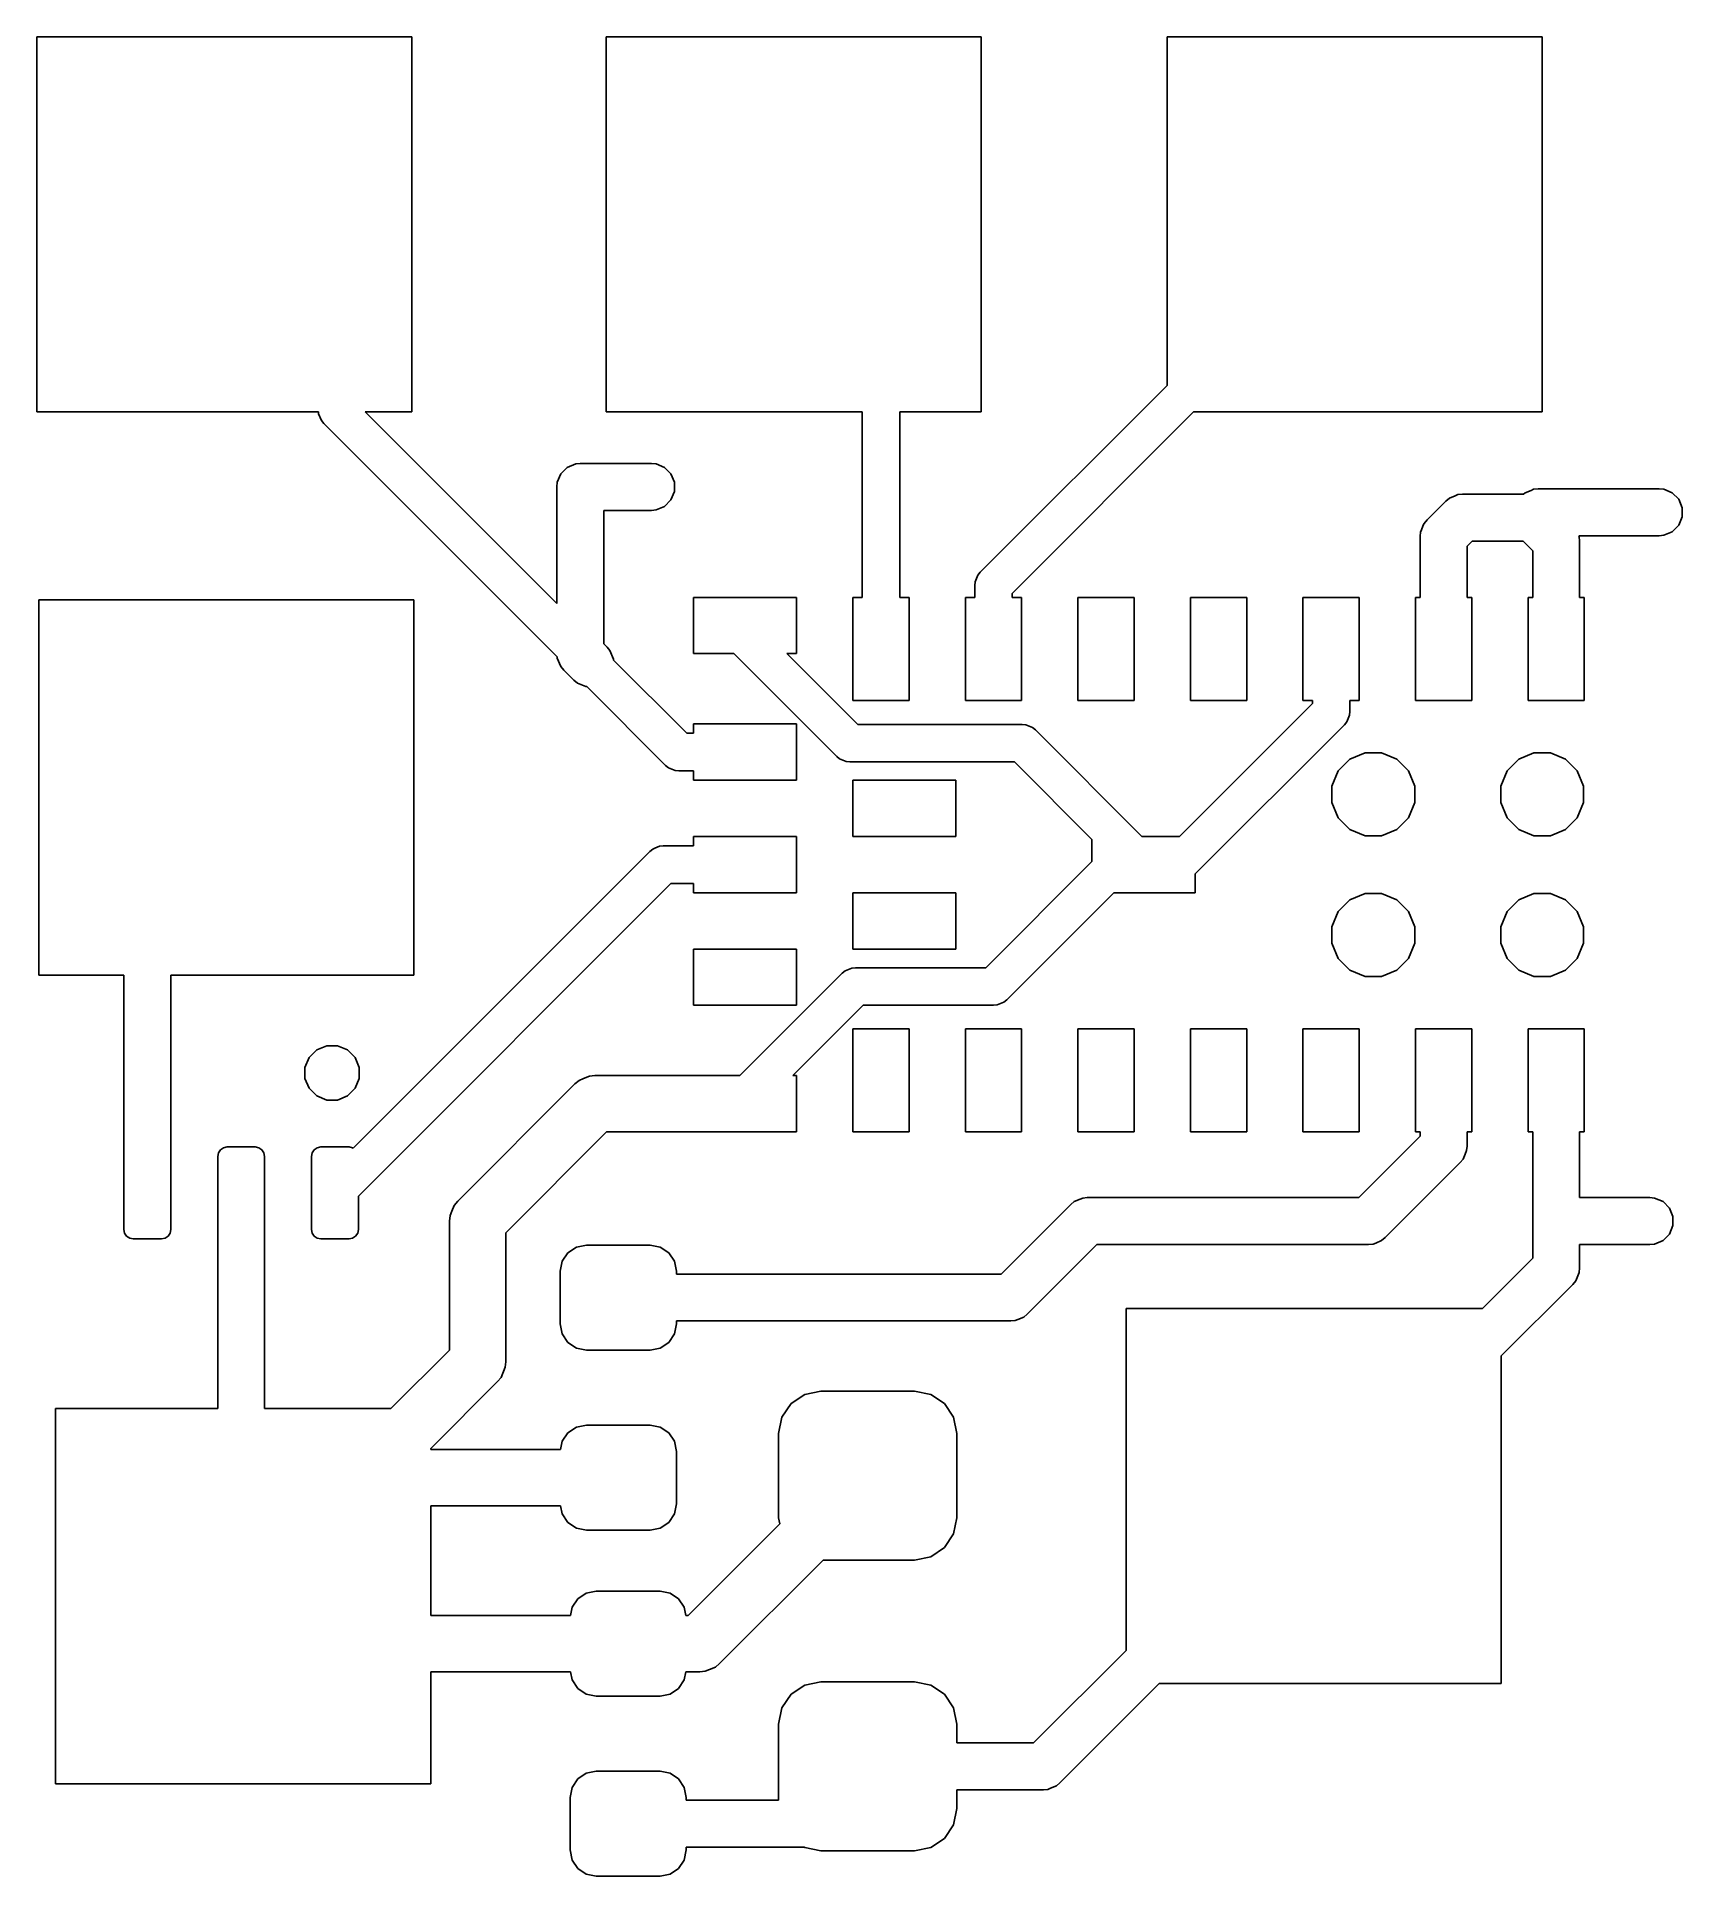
# Model space of a CAD drawing. Extents: x 101.4 to 110.17, y -79.74 to -69.94.
import ezdxf

# ---------------------------------------------------------------- set-up
doc = ezdxf.new("R2010")
doc.units = 0
doc.layers.add('BLACK', color=7, linetype='CONTINUOUS')

msp = doc.modelspace()

# ---------------------------------------------------------------- linework, layer by layer
at = {"layer": 'BLACK', "linetype": 'CONTINUOUS'}
for p, q in [((101.399695, -71.936662), (101.399695, -69.936662)), ((101.399695, -69.936662), (103.399695, -69.936662)), ((103.399695, -69.936662), (103.399695, -71.936662)), ((104.4345, -71.936662), (104.4345, -69.936662)), ((104.4345, -69.936662), (106.4345, -69.936662)), ((106.4345, -69.936662), (106.4345, -71.936662)), ((107.425639, -71.79524), (107.425639, -69.936662)), ((107.425639, -69.936662), (109.425639, -69.936662)), ((109.425639, -69.936662), (109.425639, -71.936662)), ((106.429289, -72.79159), (107.425639, -71.79524)), ((102.900951, -71.936662), (101.399695, -71.936662)), ((102.901921, -71.946509), (102.900951, -71.936662)), ((102.916853, -71.982557), (102.901921, -71.946509)), ((103.399695, -71.936662), (103.151084, -71.936662)), ((103.151084, -71.936662), (104.172175, -72.957754)), ((105.8, -71.936662), (104.4345, -71.936662)), ((105.8, -72.925), (105.8, -71.936662)), ((106.4345, -71.936662), (106, -71.936662)), ((106, -71.936662), (106, -72.925)), ((107.567061, -71.936662), (106.6, -72.903723)), ((109.425639, -71.936662), (107.567061, -71.936662)), ((102.929289, -71.997711), (102.916853, -71.982557)), ((104.173969, -73.242391), (102.929289, -71.997711)), ((104.174577, -72.31185), (104.193241, -72.26679)), ((104.193241, -72.26679), (104.227729, -72.232302)), ((104.227729, -72.232302), (104.272789, -72.213638)), ((104.272789, -72.213638), (104.297175, -72.211236)), ((104.297175, -72.211236), (104.676696, -72.211236)), ((104.676696, -72.211236), (104.701082, -72.213638)), ((104.701082, -72.213638), (104.746142, -72.232302)), ((104.746142, -72.232302), (104.78063, -72.26679)), ((104.78063, -72.26679), (104.799294, -72.31185)), ((104.172175, -72.336236), (104.174577, -72.31185)), ((104.172175, -72.957754), (104.172175, -72.336236)), ((104.799294, -72.360622), (104.78063, -72.405682)), ((104.799294, -72.31185), (104.799294, -72.360622)), ((109.325197, -72.375), (109.334007, -72.367769)), ((109.334007, -72.367769), (109.334013, -72.367764)), ((109.334013, -72.367764), (109.365874, -72.354566)), ((109.365874, -72.354566), (109.379072, -72.3491)), ((109.379072, -72.3491), (109.379073, -72.3491)), ((109.379073, -72.3491), (109.403459, -72.346698)), ((109.403459, -72.346698), (110.049244, -72.346698)), ((110.049244, -72.346698), (110.07363, -72.3491)), ((110.07363, -72.3491), (110.11869, -72.367764)), ((110.11869, -72.367764), (110.153178, -72.402252)), ((104.676696, -72.461236), (104.422175, -72.461236)), ((104.422175, -72.461236), (104.422175, -73.172399)), ((104.701082, -72.458834), (104.676696, -72.461236)), ((104.746142, -72.44017), (104.701082, -72.458834)), ((104.78063, -72.405682), (104.746142, -72.44017)), ((108.811612, -72.511612), (108.911611, -72.411612)), ((108.911611, -72.411612), (108.930553, -72.396067)), ((108.930553, -72.396067), (108.930554, -72.396066)), ((108.930554, -72.396066), (108.96135, -72.38331)), ((108.96135, -72.38331), (108.975613, -72.377402)), ((108.975613, -72.377402), (108.975614, -72.377402)), ((108.975614, -72.377402), (109, -72.375)), ((109, -72.375), (109.325197, -72.375)), ((110.153178, -72.402252), (110.171842, -72.447312)), ((110.171842, -72.447312), (110.171842, -72.496084)), ((108.779528, -72.570482), (108.79168, -72.541144)), ((108.79168, -72.541144), (108.796066, -72.530554)), ((108.796066, -72.530554), (108.796071, -72.530548)), ((108.796071, -72.530548), (108.811612, -72.511612)), ((110.153178, -72.541144), (110.11869, -72.575632)), ((110.171842, -72.496084), (110.153178, -72.541144)), ((108.775, -72.6), (108.777402, -72.575614)), ((108.775, -72.925), (108.775, -72.6)), ((108.777402, -72.575614), (108.779528, -72.570482)), ((109.051777, -72.625), (109.025, -72.651776)), ((109.025, -72.651776), (109.025, -72.925)), ((109.323381, -72.625), (109.051777, -72.625)), ((109.375, -72.676619), (109.323381, -72.625)), ((110.049244, -72.596698), (109.621041, -72.596698)), ((109.621041, -72.596698), (109.622598, -72.600457)), ((109.622598, -72.600457), (109.625, -72.624843)), ((109.625, -72.624843), (109.625, -72.925)), ((110.07363, -72.594296), (110.049244, -72.596698)), ((110.11869, -72.575632), (110.07363, -72.594296)), ((109.375, -72.925), (109.375, -72.676619)), ((106.4, -72.862301), (106.401921, -72.842792)), ((106.401921, -72.842792), (106.416853, -72.806744)), ((106.416853, -72.806744), (106.429289, -72.79159)), ((101.410612, -74.938718), (101.410612, -72.938718)), ((101.410612, -72.938718), (103.410612, -72.938718)), ((103.410612, -72.938718), (103.410612, -74.938718)), ((104.9, -73.225), (104.9, -72.925)), ((104.9, -72.925), (105.45, -72.925)), ((105.45, -72.925), (105.45, -73.225)), ((105.75, -73.475), (105.75, -72.925)), ((105.75, -72.925), (105.8, -72.925)), ((106, -72.925), (106.05, -72.925)), ((106.05, -72.925), (106.05, -73.475)), ((106.35, -73.475), (106.35, -72.925)), ((106.35, -72.925), (106.4, -72.925)), ((106.4, -72.925), (106.4, -72.862301)), ((106.6, -72.903723), (106.6, -72.925)), ((106.6, -72.925), (106.65, -72.925)), ((106.65, -72.925), (106.65, -73.475)), ((106.95, -73.475), (106.95, -72.925)), ((106.95, -72.925), (107.25, -72.925)), ((107.25, -72.925), (107.25, -73.475)), ((107.55, -73.475), (107.55, -72.925)), ((107.55, -72.925), (107.85, -72.925)), ((107.85, -72.925), (107.85, -73.475)), ((108.15, -73.475), (108.15, -72.925)), ((108.15, -72.925), (108.45, -72.925)), ((108.45, -72.925), (108.45, -73.475)), ((108.75, -73.475), (108.75, -72.925)), ((108.75, -72.925), (108.775, -72.925)), ((109.025, -72.925), (109.05, -72.925)), ((109.05, -72.925), (109.05, -73.475)), ((109.35, -73.475), (109.35, -72.925)), ((109.35, -72.925), (109.375, -72.925)), ((109.625, -72.925), (109.65, -72.925)), ((109.65, -72.925), (109.65, -73.475)), ((104.174577, -73.248562), (104.173969, -73.242391)), ((104.193241, -73.293622), (104.174577, -73.248562)), ((104.422175, -73.172399), (104.439896, -73.19012)), ((104.439896, -73.19012), (104.455441, -73.209062)), ((104.455441, -73.209062), (104.474106, -73.254122)), ((105.115693, -73.225), (104.9, -73.225)), ((105.664242, -73.773548), (105.115693, -73.225)), ((105.45, -73.225), (105.398537, -73.225)), ((105.398537, -73.225), (105.776373, -73.602837)), ((104.193246, -73.293627), (104.193241, -73.293622)), ((104.208787, -73.312564), (104.193246, -73.293627)), ((104.263119, -73.366897), (104.208787, -73.312564)), ((104.474106, -73.254122), (104.474106, -73.259684)), ((104.474106, -73.259684), (104.864422, -73.65)), ((104.282061, -73.382442), (104.263119, -73.366897)), ((104.327121, -73.401107), (104.282061, -73.382442)), ((104.332684, -73.401107), (104.327121, -73.401107)), ((104.75229, -73.820711), (104.332684, -73.401107)), ((106.05, -73.475), (105.75, -73.475)), ((106.65, -73.475), (106.35, -73.475)), ((107.25, -73.475), (106.95, -73.475)), ((107.491736, -74.2), (108.2, -73.491736)), ((107.85, -73.475), (107.55, -73.475)), ((108.2, -73.475), (108.15, -73.475)), ((108.2, -73.491736), (108.2, -73.475)), ((108.4, -73.533158), (108.398079, -73.552667)), ((108.45, -73.475), (108.4, -73.475)), ((108.4, -73.475), (108.4, -73.533158)), ((109.05, -73.475), (108.75, -73.475)), ((109.65, -73.475), (109.35, -73.475)), ((104.9, -73.65), (104.9, -73.6)), ((104.9, -73.6), (105.45, -73.6)), ((105.45, -73.6), (105.45, -73.9)), ((105.776373, -73.602837), (106.652837, -73.602837)), ((106.652837, -73.602837), (106.672346, -73.604758)), ((106.672346, -73.604758), (106.708394, -73.61969)), ((106.708394, -73.61969), (106.723548, -73.632126)), ((106.723548, -73.632126), (107.291421, -74.2)), ((108.370711, -73.603869), (107.575, -74.39958)), ((108.383147, -73.588715), (108.370711, -73.603869)), ((108.398079, -73.552667), (108.383147, -73.588715)), ((104.864422, -73.65), (104.9, -73.65)), ((104.767443, -73.833148), (104.75229, -73.820711)), ((104.803491, -73.848079), (104.767443, -73.833148)), ((105.679395, -73.785984), (105.664242, -73.773548)), ((105.715443, -73.800916), (105.679395, -73.785984)), ((105.734952, -73.802837), (105.715443, -73.800916)), ((106.611415, -73.802837), (105.734952, -73.802837)), ((107.025, -74.216421), (106.611415, -73.802837)), ((108.337919, -73.849997), (108.399997, -73.787919)), ((108.399997, -73.787919), (108.481105, -73.754323)), ((108.481105, -73.754323), (108.568895, -73.754323)), ((108.568895, -73.754323), (108.650003, -73.787919)), ((108.650003, -73.787919), (108.712081, -73.849997)), ((109.237919, -73.849997), (109.299997, -73.787919)), ((109.299997, -73.787919), (109.381105, -73.754323)), ((109.381105, -73.754323), (109.468895, -73.754323)), ((109.468895, -73.754323), (109.550003, -73.787919)), ((109.550003, -73.787919), (109.612081, -73.849997)), ((104.823, -73.85), (104.803491, -73.848079)), ((104.9, -73.85), (104.823, -73.85)), ((104.9, -73.9), (104.9, -73.85)), ((105.45, -73.9), (104.9, -73.9)), ((105.75, -74.2), (105.75, -73.9)), ((105.75, -73.9), (106.3, -73.9)), ((106.3, -73.9), (106.3, -74.2)), ((108.304323, -73.931105), (108.337919, -73.849997)), ((108.304323, -74.018895), (108.304323, -73.931105)), ((108.712081, -73.849997), (108.745677, -73.931105)), ((108.745677, -73.931105), (108.745677, -74.018895)), ((109.204323, -73.931105), (109.237919, -73.849997)), ((109.204323, -74.018895), (109.204323, -73.931105)), ((109.612081, -73.849997), (109.645677, -73.931105)), ((109.645677, -73.931105), (109.645677, -74.018895)), ((108.337919, -74.100003), (108.304323, -74.018895)), ((108.745677, -74.018895), (108.712081, -74.100003)), ((109.237919, -74.100003), (109.204323, -74.018895)), ((109.645677, -74.018895), (109.612081, -74.100003)), ((108.399997, -74.162081), (108.337919, -74.100003)), ((108.712081, -74.100003), (108.650003, -74.162081)), ((109.299997, -74.162081), (109.237919, -74.100003)), ((109.612081, -74.100003), (109.550003, -74.162081)), ((104.9, -74.25), (104.9, -74.2)), ((104.9, -74.2), (105.45, -74.2)), ((105.45, -74.2), (105.45, -74.5)), ((106.3, -74.2), (105.75, -74.2)), ((107.025, -74.333578), (107.025, -74.216421)), ((107.291421, -74.2), (107.491736, -74.2)), ((108.481105, -74.195677), (108.399997, -74.162081)), ((108.568895, -74.195677), (108.481105, -74.195677)), ((108.650003, -74.162081), (108.568895, -74.195677)), ((109.381105, -74.195677), (109.299997, -74.162081)), ((109.468895, -74.195677), (109.381105, -74.195677)), ((109.550003, -74.162081), (109.468895, -74.195677)), ((103.086703, -75.861261), (104.668676, -74.27929)), ((104.668676, -74.27929), (104.683829, -74.266853)), ((104.683829, -74.266853), (104.694387, -74.262479)), ((104.694387, -74.262479), (104.719878, -74.251921)), ((104.719878, -74.251921), (104.739387, -74.25)), ((104.739387, -74.25), (104.9, -74.25)), ((106.458578, -74.9), (107.025, -74.333578)), ((107.575, -74.39958), (107.575, -74.5)), ((104.780808, -74.45), (103.11419, -76.116618)), ((104.9, -74.45), (104.780808, -74.45)), ((104.9, -74.5), (104.9, -74.45)), ((105.45, -74.5), (104.9, -74.5)), ((105.75, -74.8), (105.75, -74.5)), ((105.75, -74.5), (106.3, -74.5)), ((106.3, -74.5), (106.3, -74.8)), ((107.141422, -74.5), (106.570711, -75.070711)), ((107.575, -74.5), (107.141422, -74.5)), ((108.399997, -74.537919), (108.481105, -74.504323)), ((108.481105, -74.504323), (108.568895, -74.504323)), ((108.568895, -74.504323), (108.650003, -74.537919)), ((109.299997, -74.537919), (109.381105, -74.504323)), ((109.381105, -74.504323), (109.468895, -74.504323)), ((109.468895, -74.504323), (109.550003, -74.537919)), ((108.304323, -74.681105), (108.337919, -74.599997)), ((108.337919, -74.599997), (108.399997, -74.537919)), ((108.650003, -74.537919), (108.712081, -74.599997)), ((108.712081, -74.599997), (108.745677, -74.681105)), ((109.204323, -74.681105), (109.237919, -74.599997)), ((109.237919, -74.599997), (109.299997, -74.537919)), ((109.550003, -74.537919), (109.612081, -74.599997)), ((109.612081, -74.599997), (109.645677, -74.681105)), ((108.304323, -74.768895), (108.304323, -74.681105)), ((108.745677, -74.681105), (108.745677, -74.768895)), ((109.204323, -74.768895), (109.204323, -74.681105)), ((109.645677, -74.681105), (109.645677, -74.768895)), ((104.9, -75.1), (104.9, -74.8)), ((104.9, -74.8), (105.45, -74.8)), ((105.45, -74.8), (105.45, -75.1)), ((106.3, -74.8), (105.75, -74.8)), ((108.337919, -74.850003), (108.304323, -74.768895)), ((108.745677, -74.768895), (108.712081, -74.850003)), ((109.237919, -74.850003), (109.204323, -74.768895)), ((109.645677, -74.768895), (109.612081, -74.850003)), ((105.693746, -74.929289), (105.708899, -74.916852)), ((105.708899, -74.916852), (105.744947, -74.901921)), ((105.744947, -74.901921), (105.764456, -74.9)), ((105.764456, -74.9), (106.458578, -74.9)), ((108.399997, -74.912081), (108.337919, -74.850003)), ((108.481105, -74.945677), (108.399997, -74.912081)), ((108.650003, -74.912081), (108.568895, -74.945677)), ((108.712081, -74.850003), (108.650003, -74.912081)), ((109.299997, -74.912081), (109.237919, -74.850003)), ((109.381105, -74.945677), (109.299997, -74.912081)), ((109.550003, -74.912081), (109.468895, -74.945677)), ((109.612081, -74.850003), (109.550003, -74.912081)), ((101.86419, -74.938718), (101.410612, -74.938718)), ((101.86419, -75.905197), (101.86419, -74.938718)), ((103.410612, -74.938718), (102.11419, -74.938718)), ((102.11419, -74.938718), (102.11419, -75.905197)), ((105.148034, -75.475), (105.693746, -74.929289)), ((108.568895, -74.945677), (108.481105, -74.945677)), ((109.468895, -74.945677), (109.381105, -74.945677)), ((105.45, -75.1), (104.9, -75.1)), ((105.805877, -75.1), (105.430878, -75.475)), ((106.5, -75.1), (105.805877, -75.1)), ((106.519509, -75.098079), (106.5, -75.1)), ((106.555557, -75.083147), (106.519509, -75.098079)), ((106.570711, -75.070711), (106.555557, -75.083147)), ((105.75, -75.775), (105.75, -75.225)), ((105.75, -75.225), (106.05, -75.225)), ((106.05, -75.225), (106.05, -75.775)), ((106.35, -75.775), (106.35, -75.225)), ((106.35, -75.225), (106.65, -75.225)), ((106.65, -75.225), (106.65, -75.775)), ((106.95, -75.775), (106.95, -75.225)), ((106.95, -75.225), (107.25, -75.225)), ((107.25, -75.225), (107.25, -75.775)), ((107.55, -75.775), (107.55, -75.225)), ((107.55, -75.225), (107.85, -75.225)), ((107.85, -75.225), (107.85, -75.775)), ((108.15, -75.775), (108.15, -75.225)), ((108.15, -75.225), (108.45, -75.225)), ((108.45, -75.225), (108.45, -75.775)), ((108.75, -75.775), (108.75, -75.225)), ((108.75, -75.225), (109.05, -75.225)), ((109.05, -75.225), (109.05, -75.775)), ((109.35, -75.775), (109.35, -75.225)), ((109.35, -75.225), (109.65, -75.225)), ((109.65, -75.225), (109.65, -75.775)), ((102.829389, -75.43178), (102.851388, -75.37867)), ((102.851388, -75.37867), (102.892036, -75.338022)), ((102.892036, -75.338022), (102.945146, -75.316023)), ((102.945146, -75.316023), (103.002632, -75.316023)), ((103.002632, -75.316023), (103.055742, -75.338022)), ((103.055742, -75.338022), (103.09639, -75.37867)), ((103.09639, -75.37867), (103.118389, -75.43178)), ((102.829389, -75.489266), (102.829389, -75.43178)), ((102.851388, -75.542376), (102.829389, -75.489266)), ((103.118389, -75.489266), (103.09639, -75.542376)), ((103.118389, -75.43178), (103.118389, -75.489266)), ((104.268934, -75.518934), (104.291664, -75.500279)), ((104.291664, -75.500279), (104.314061, -75.491002)), ((104.314061, -75.491002), (104.345736, -75.477882)), ((104.345736, -75.477882), (104.375, -75.475)), ((104.375, -75.475), (105.148034, -75.475)), ((105.430878, -75.475), (105.45, -75.475)), ((105.45, -75.475), (105.45, -75.775)), ((102.892036, -75.583024), (102.851388, -75.542376)), ((102.945146, -75.605023), (102.892036, -75.583024)), ((103.002632, -75.605023), (102.945146, -75.605023)), ((103.055742, -75.583024), (103.002632, -75.605023)), ((103.09639, -75.542376), (103.055742, -75.583024)), ((103.643934, -76.143934), (104.268934, -75.518934)), ((104.437132, -75.775), (103.9, -76.312132)), ((104.9, -75.775), (104.437132, -75.775)), ((105.45, -75.775), (104.9, -75.775)), ((106.05, -75.775), (105.75, -75.775)), ((106.65, -75.775), (106.35, -75.775)), ((107.25, -75.775), (106.95, -75.775)), ((107.85, -75.775), (107.55, -75.775)), ((108.45, -75.775), (108.15, -75.775)), ((108.448224, -76.125), (108.775, -75.798223)), ((108.775, -75.775), (108.75, -75.775)), ((108.775, -75.798223), (108.775, -75.775)), ((109.05, -75.775), (109.025, -75.775)), ((109.025, -75.775), (109.025, -75.85)), ((109.375, -75.775), (109.35, -75.775)), ((109.375, -76.25), (109.375, -75.775)), ((109.65, -75.775), (109.625, -75.775)), ((109.625, -75.775), (109.625, -76.125)), ((102.36419, -75.905197), (102.367996, -75.886063)), ((102.367996, -75.886063), (102.378835, -75.869842)), ((102.378835, -75.869842), (102.395056, -75.859003)), ((102.395056, -75.859003), (102.41419, -75.855197)), ((102.41419, -75.855197), (102.56419, -75.855197)), ((102.56419, -75.855197), (102.583324, -75.859003)), ((102.583324, -75.859003), (102.599545, -75.869842)), ((102.599545, -75.869842), (102.610384, -75.886063)), ((102.610384, -75.886063), (102.61419, -75.905197)), ((102.86419, -75.905197), (102.867996, -75.886063)), ((102.867996, -75.886063), (102.878835, -75.869842)), ((102.878835, -75.869842), (102.895056, -75.859003)), ((102.895056, -75.859003), (102.91419, -75.855197)), ((102.91419, -75.855197), (103.06419, -75.855197)), ((103.06419, -75.855197), (103.083324, -75.859003)), ((103.083324, -75.859003), (103.086703, -75.861261)), ((109.014866, -75.893051), (109.003934, -75.919446)), ((109.022598, -75.874387), (109.014866, -75.893051)), ((109.025, -75.85), (109.022598, -75.874386)), ((109.022598, -75.874386), (109.022598, -75.874387)), ((101.86419, -76.295197), (101.86419, -75.905197)), ((102.11419, -75.905197), (102.11419, -76.295197)), ((102.36419, -76.100197), (102.36419, -75.905197)), ((102.61419, -75.905197), (102.61419, -76.100197)), ((102.86419, -76.295197), (102.86419, -75.905197)), ((108.988388, -75.938389), (108.588388, -76.338388)), ((109.003933, -75.919447), (108.988388, -75.938389)), ((109.003934, -75.919446), (109.003933, -75.919447)), ((102.36419, -77.25), (102.36419, -76.100197)), ((102.61419, -76.100197), (102.61419, -77.25)), ((103.11419, -76.116618), (103.11419, -76.295197)), ((103.612186, -76.198276), (103.625279, -76.166665)), ((103.625279, -76.166665), (103.643934, -76.143934)), ((106.540304, -76.53292), (106.911612, -76.161612)), ((106.911612, -76.161612), (106.930548, -76.146071)), ((106.930548, -76.146071), (106.930554, -76.146066)), ((106.930554, -76.146066), (106.962415, -76.132868)), ((106.962415, -76.132868), (106.975613, -76.127402)), ((106.975613, -76.127402), (106.975614, -76.127402)), ((106.975614, -76.127402), (107, -76.125)), ((107, -76.125), (108.448224, -76.125)), ((109.625, -76.125), (110, -76.125)), ((110, -76.125), (110.024386, -76.127402)), ((110.024386, -76.127402), (110.069446, -76.146066)), ((110.069446, -76.146066), (110.103934, -76.180554)), ((110.103934, -76.180554), (110.122598, -76.225614)), ((103.6, -76.25), (103.602882, -76.220736)), ((103.6, -76.937868), (103.6, -76.25)), ((103.602882, -76.220736), (103.612186, -76.198276)), ((109.375, -76.448224), (109.375, -76.25)), ((110.122598, -76.274386), (110.103934, -76.319446)), ((110.122598, -76.225614), (110.122598, -76.274386)), ((101.867996, -76.314331), (101.86419, -76.295197)), ((101.878835, -76.330552), (101.867996, -76.314331)), ((101.895056, -76.341391), (101.878835, -76.330552)), ((101.91419, -76.345197), (101.895056, -76.341391)), ((102.06419, -76.345197), (101.91419, -76.345197)), ((102.083324, -76.341391), (102.06419, -76.345197)), ((102.099545, -76.330552), (102.083324, -76.341391)), ((102.110384, -76.314331), (102.099545, -76.330552)), ((102.11419, -76.295197), (102.110384, -76.314331)), ((102.867996, -76.314331), (102.86419, -76.295197)), ((102.878835, -76.330552), (102.867996, -76.314331)), ((102.895056, -76.341391), (102.878835, -76.330552)), ((102.91419, -76.345197), (102.895056, -76.341391)), ((103.06419, -76.345197), (102.91419, -76.345197)), ((103.083324, -76.341391), (103.06419, -76.345197)), ((103.099545, -76.330552), (103.083324, -76.341391)), ((103.110384, -76.314331), (103.099545, -76.330552)), ((103.11419, -76.295197), (103.110384, -76.314331)), ((103.9, -76.312132), (103.9, -77)), ((104.231005, -76.418925), (104.276424, -76.388577)), ((104.276424, -76.388577), (104.33, -76.37792)), ((104.33, -76.37792), (104.67, -76.37792)), ((104.67, -76.37792), (104.723576, -76.388577)), ((104.723576, -76.388577), (104.768995, -76.418925)), ((107.051776, -76.375), (106.680468, -76.746308)), ((108.5, -76.375), (107.051776, -76.375)), ((108.524386, -76.372598), (108.5, -76.375)), ((108.524387, -76.372598), (108.524386, -76.372598)), ((108.537584, -76.367131), (108.524387, -76.372598)), ((108.569446, -76.353934), (108.537584, -76.367131)), ((108.569451, -76.353928), (108.569446, -76.353934)), ((108.588388, -76.338388), (108.569451, -76.353928)), ((110, -76.375), (109.625, -76.375)), ((109.625, -76.375), (109.625, -76.5)), ((110.024386, -76.372598), (110, -76.375)), ((110.069446, -76.353934), (110.024386, -76.372598)), ((110.103934, -76.319446), (110.069446, -76.353934)), ((104.19, -76.51792), (104.200657, -76.464344)), ((104.200657, -76.464344), (104.231005, -76.418925)), ((104.768995, -76.418925), (104.799343, -76.464344)), ((104.799343, -76.464344), (104.81, -76.51792)), ((109.107375, -76.715849), (109.375, -76.448224)), ((104.19, -76.79792), (104.19, -76.51792)), ((104.81, -76.51792), (104.81, -76.53292)), ((104.81, -76.53292), (106.540304, -76.53292)), ((109.603928, -76.569451), (109.588388, -76.588388)), ((109.603934, -76.569446), (109.603928, -76.569451)), ((109.622598, -76.524386), (109.603934, -76.569446)), ((109.625, -76.5), (109.622598, -76.524386)), ((109.588388, -76.588388), (109.207308, -76.969468)), ((106.616466, -76.780518), (106.59208, -76.78292)), ((106.616467, -76.780518), (106.616466, -76.780518)), ((106.629664, -76.775051), (106.616467, -76.780518)), ((106.661526, -76.761854), (106.629664, -76.775051)), ((106.661531, -76.761848), (106.661526, -76.761854)), ((106.680468, -76.746308), (106.661531, -76.761848)), ((107.207308, -78.539072), (107.207308, -76.715849)), ((107.207308, -76.715849), (109.107375, -76.715849)), ((104.200657, -76.851496), (104.19, -76.79792)), ((104.231005, -76.896915), (104.200657, -76.851496)), ((104.799343, -76.851496), (104.768995, -76.896915)), ((104.81, -76.79792), (104.799343, -76.851496)), ((106.59208, -76.78292), (104.81, -76.78292)), ((104.81, -76.78292), (104.81, -76.79792)), ((103.287868, -77.25), (103.6, -76.937868)), ((104.276424, -76.927263), (104.231005, -76.896915)), ((104.33, -76.93792), (104.276424, -76.927263)), ((104.67, -76.93792), (104.33, -76.93792)), ((104.723576, -76.927263), (104.67, -76.93792)), ((104.768995, -76.896915), (104.723576, -76.927263)), ((109.207308, -76.969468), (109.207308, -78.715849)), ((103.897118, -77.029263), (103.874721, -77.083335)), ((103.9, -77), (103.897118, -77.029263)), ((103.856066, -77.106066), (103.5, -77.462132)), ((103.874721, -77.083335), (103.856066, -77.106066)), ((105.420666, -77.223056), (105.493661, -77.174282)), ((105.493661, -77.174282), (105.579765, -77.157155)), ((105.579765, -77.157155), (106.079765, -77.157155)), ((106.079765, -77.157155), (106.165869, -77.174282)), ((106.165869, -77.174282), (106.238864, -77.223056)), ((101.5, -79.25), (101.5, -77.25)), ((101.5, -77.25), (102.36419, -77.25)), ((102.61419, -77.25), (103.287868, -77.25)), ((105.371892, -77.296051), (105.420666, -77.223056)), ((106.238864, -77.223056), (106.287638, -77.296051)), ((104.231005, -77.378925), (104.276424, -77.348577)), ((104.276424, -77.348577), (104.33, -77.33792)), ((104.33, -77.33792), (104.67, -77.33792)), ((104.67, -77.33792), (104.723576, -77.348577)), ((104.723576, -77.348577), (104.768995, -77.378925)), ((105.354765, -77.382155), (105.371892, -77.296051)), ((106.287638, -77.296051), (106.304765, -77.382155)), ((103.5, -77.462132), (103.5, -77.46792)), ((103.5, -77.46792), (104.191989, -77.46792)), ((104.191989, -77.46792), (104.200657, -77.424344)), ((104.200657, -77.424344), (104.231005, -77.378925)), ((104.768995, -77.378925), (104.799343, -77.424344)), ((104.799343, -77.424344), (104.81, -77.47792)), ((105.354765, -77.832155), (105.354765, -77.382155)), ((106.304765, -77.382155), (106.304765, -77.832155)), ((104.81, -77.47792), (104.81, -77.75792)), ((104.81, -77.75792), (104.799343, -77.811496)), ((104.191989, -77.76792), (103.5, -77.76792)), ((103.5, -77.76792), (103.5, -78.352819)), ((104.200657, -77.811496), (104.191989, -77.76792)), ((104.231005, -77.856915), (104.200657, -77.811496)), ((104.276424, -77.887263), (104.231005, -77.856915)), ((104.768995, -77.856915), (104.723576, -77.887263)), ((104.799343, -77.811496), (104.768995, -77.856915)), ((105.361047, -77.86374), (105.354765, -77.832155)), ((106.304765, -77.832155), (106.287638, -77.918259)), ((104.33, -77.89792), (104.276424, -77.887263)), ((104.67, -77.89792), (104.33, -77.89792)), ((104.723576, -77.887263), (104.67, -77.89792)), ((104.871969, -78.352819), (105.361047, -77.86374)), ((106.287638, -77.918259), (106.238864, -77.991254)), ((106.165869, -78.040028), (106.079765, -78.057155)), ((106.238864, -77.991254), (106.165869, -78.040028)), ((105.591897, -78.057155), (105.040167, -78.608885)), ((106.079765, -78.057155), (105.591897, -78.057155)), ((104.283532, -78.263824), (104.328951, -78.233476)), ((104.328951, -78.233476), (104.382527, -78.222819)), ((104.382527, -78.222819), (104.722527, -78.222819)), ((104.722527, -78.222819), (104.776103, -78.233476)), ((104.776103, -78.233476), (104.821522, -78.263824)), ((104.244516, -78.352819), (104.253184, -78.309243)), ((104.253184, -78.309243), (104.283532, -78.263824)), ((104.821522, -78.263824), (104.85187, -78.309243)), ((104.85187, -78.309243), (104.860538, -78.352819)), ((103.5, -78.352819), (104.244516, -78.352819)), ((104.860538, -78.352819), (104.871969, -78.352819)), ((106.714226, -79.032155), (107.207308, -78.539072)), ((104.985762, -78.640659), (104.963365, -78.649937)), ((105.017436, -78.62754), (104.985762, -78.640659)), ((105.040167, -78.608885), (105.017436, -78.62754)), ((104.244516, -78.652819), (103.5, -78.652819)), ((103.5, -78.652819), (103.5, -79.25)), ((104.253184, -78.696395), (104.244516, -78.652819)), ((104.283532, -78.741814), (104.253184, -78.696395)), ((104.328951, -78.772162), (104.283532, -78.741814)), ((104.821522, -78.741814), (104.776103, -78.772162)), ((104.85187, -78.696395), (104.821522, -78.741814)), ((104.860538, -78.652819), (104.85187, -78.696395)), ((104.934101, -78.652819), (104.860538, -78.652819)), ((104.963365, -78.649937), (104.934101, -78.652819)), ((105.420666, -78.773056), (105.493661, -78.724282)), ((105.493661, -78.724282), (105.579765, -78.707155)), ((105.579765, -78.707155), (106.079765, -78.707155)), ((106.079765, -78.707155), (106.165869, -78.724282)), ((106.165869, -78.724282), (106.238864, -78.773056)), ((107.384084, -78.715849), (106.85439, -79.245543)), ((109.207308, -78.715849), (107.384084, -78.715849)), ((104.382527, -78.782819), (104.328951, -78.772162)), ((104.722527, -78.782819), (104.382527, -78.782819)), ((104.776103, -78.772162), (104.722527, -78.782819)), ((105.371892, -78.846051), (105.420666, -78.773056)), ((106.238864, -78.773056), (106.287638, -78.846051)), ((105.354765, -78.932155), (105.371892, -78.846051)), ((105.354765, -79.337819), (105.354765, -78.932155)), ((106.287638, -78.846051), (106.304765, -78.932155)), ((106.304765, -78.932155), (106.304765, -79.032155)), ((106.304765, -79.032155), (106.714226, -79.032155)), ((104.253184, -79.269243), (104.283532, -79.223824)), ((104.283532, -79.223824), (104.328951, -79.193476)), ((104.328951, -79.193476), (104.382527, -79.182819)), ((104.382527, -79.182819), (104.722527, -79.182819)), ((104.722527, -79.182819), (104.776103, -79.193476)), ((104.776103, -79.193476), (104.821522, -79.223824)), ((104.821522, -79.223824), (104.85187, -79.269243)), ((103.5, -79.25), (101.5, -79.25)), ((104.242527, -79.322819), (104.253184, -79.269243)), ((104.242527, -79.602819), (104.242527, -79.322819)), ((104.85187, -79.269243), (104.862527, -79.322819)), ((104.862527, -79.322819), (104.862527, -79.337819)), ((106.766002, -79.282155), (106.304765, -79.282155)), ((106.304765, -79.282155), (106.304765, -79.382155)), ((106.790388, -79.279753), (106.766002, -79.282155)), ((106.790389, -79.279753), (106.790388, -79.279753)), ((106.803586, -79.274286), (106.790389, -79.279753)), ((106.835448, -79.261089), (106.803586, -79.274286)), ((106.835453, -79.261083), (106.835448, -79.261089)), ((106.85439, -79.245543), (106.835453, -79.261083)), ((104.862527, -79.337819), (105.354765, -79.337819)), ((106.304765, -79.382155), (106.287638, -79.468259)), ((106.287638, -79.468259), (106.238864, -79.541254)), ((104.253184, -79.656395), (104.242527, -79.602819)), ((104.862527, -79.602819), (104.85187, -79.656395)), ((105.490355, -79.587819), (104.862527, -79.587819)), ((104.862527, -79.587819), (104.862527, -79.602819)), ((105.493661, -79.590028), (105.490355, -79.587819)), ((105.579765, -79.607155), (105.493661, -79.590028)), ((106.079765, -79.607155), (105.579765, -79.607155)), ((106.165869, -79.590028), (106.079765, -79.607155)), ((106.238864, -79.541254), (106.165869, -79.590028)), ((104.283532, -79.701814), (104.253184, -79.656395)), ((104.328951, -79.732162), (104.283532, -79.701814)), ((104.821522, -79.701814), (104.776103, -79.732162)), ((104.85187, -79.656395), (104.821522, -79.701814)), ((104.382527, -79.742819), (104.328951, -79.732162)), ((104.722527, -79.742819), (104.382527, -79.742819)), ((104.776103, -79.732162), (104.722527, -79.742819))]:
    msp.add_line(p, q, dxfattribs=at)

doc.saveas('drawing.dxf')
